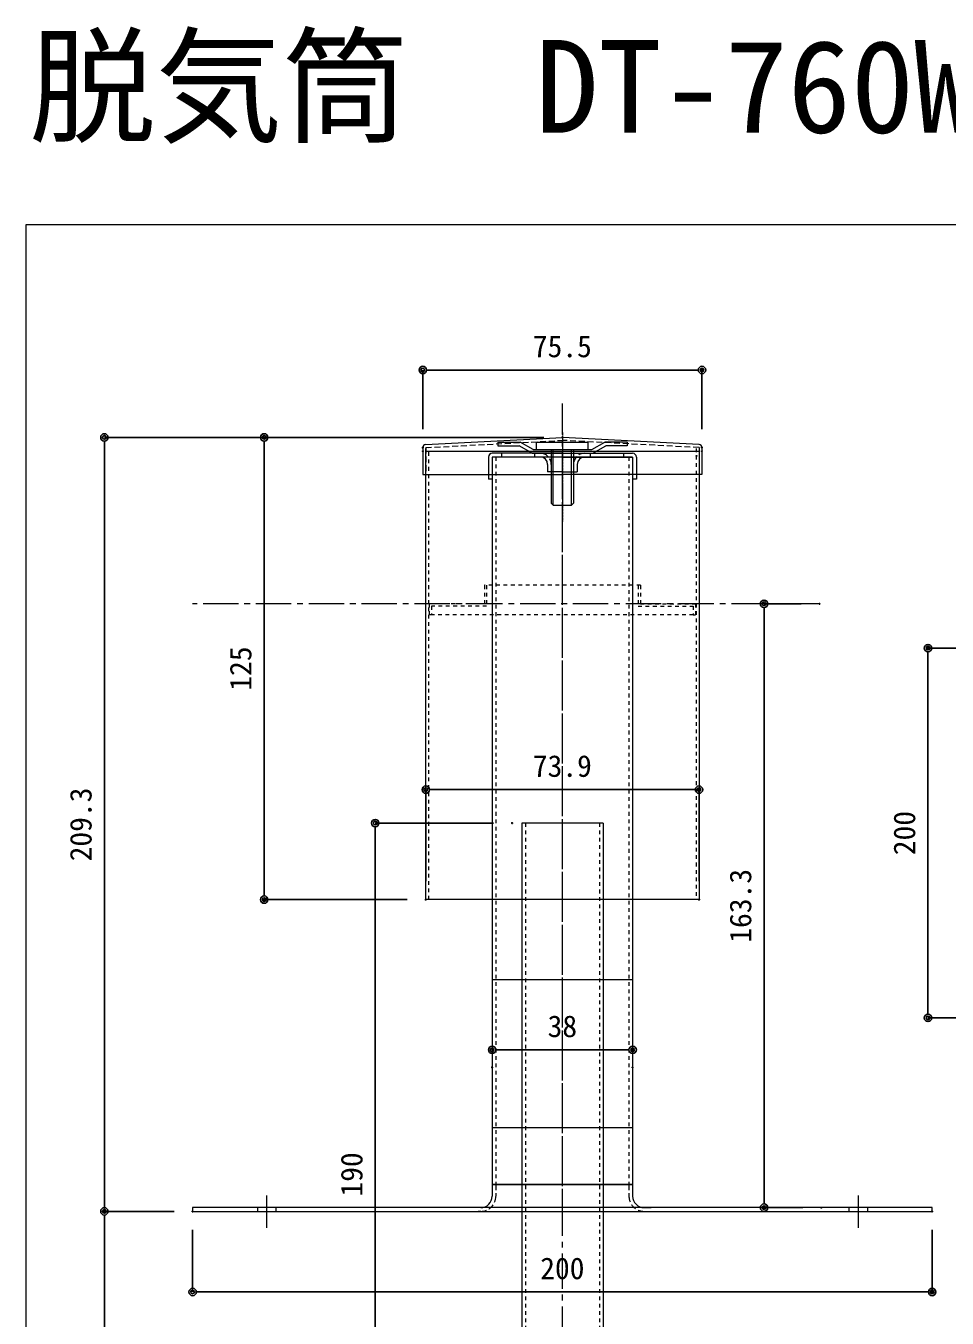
# Model space of a CAD drawing. Units: millimetres, scale not verified. Extents: x -190 to 190, y -305 to 303.
# Drawn here: x -190 to 59.1, y -46.5 to 303 of the extents above; entities that cross this region are included whole.
import ezdxf
from ezdxf.enums import TextEntityAlignment as Align

# ---------------------------------------------------------------- set-up
doc = ezdxf.new("R2010")
doc.units = ezdxf.units.MM
doc.header["$LTSCALE"] = 0.5
doc.header["$PDMODE"] = 32
doc.header["$PDSIZE"] = 0.25
for name, pattern in [('USER1', [8, 2, -2, 2, -2]), ('USER10', [4.7625, 3.175, -1.5875]), ('USER3', [1.25, 0.625, -0.125, 0.125, -0.125, 0.125, -0.125]), ('USER9', [28.575, 19.05, -3.175, 3.175, -3.175])]:
    doc.linetypes.add(name, pattern=pattern)
for name, color, linetype, lineweight in [('0-0_0', 7, 'Continuous', 25), ('0-1_図面枠', 5, 'Continuous', 18), ('0-4_GREEN', 7, 'Continuous', 18), ('0-5_1手摺寸法', 7, 'Continuous', 25), ('0-D_01外形', 2, 'Continuous', 18), ('1-0_09PHANTOM', 5, 'USER3', 18), ('1-1_03_U+FF8E_U+FF9E_U+FF99_U+FF84細線', 5, 'Continuous', 18)]:
    doc.layers.add(name, color=color, linetype=linetype, lineweight=lineweight)
doc.layers.add('0-3_Defpoints', color=7, linetype='Continuous')
doc.styles.add('ＭＳ ゴシック', font='')
doc.styles.get('ＭＳ ゴシック').set_extended_font_data('MS Gothic')

# ---------------------------------------------------------------- blocks, each defined once
blk = doc.blocks.new('_Origin2')
at = {"layer": '0-0_0'}
blk.add_line((-0.5, 0), (-1, 0), dxfattribs=at)
for radius in [0.5, 0.25]:
    blk.add_circle((0, 0), radius, dxfattribs=at)
blk = doc.blocks.new('D104')
at = {"layer": '0-3_Defpoints'}
for p in [(1142.3268, 562.5476), (1066.8268, 541.5652), (1142.3268, 541.5652)]:
    blk.add_point(p, dxfattribs=at)
at = {"layer": '0-5_1手摺寸法'}
for p, q in [((1066.8268, 546.5652), (1066.8268, 562.5476)), ((1068.8268, 562.5476), (1140.3268, 562.5476)), ((1142.3268, 546.5652), (1142.3268, 562.5476))]:
    blk.add_line(p, q, dxfattribs=at)
at = {"layer": '0-5_1手摺寸法', "xscale": 2, "yscale": 2, "rotation": 180}
blk.add_blockref('_Origin2', (1066.8268, 562.5476), dxfattribs=at)
at = {"layer": '0-5_1手摺寸法', "xscale": 2, "yscale": 2}
blk.add_blockref('_Origin2', (1142.3268, 562.5476), dxfattribs=at)
at = {"layer": '0-5_1手摺寸法', "style": 'ＭＳ ゴシック'}
blk.add_text('75.5', height=5.865, dxfattribs=at).set_placement((1096.5768, 564.2476), align=Align.BOTTOM_LEFT)
blk = doc.blocks.new('D105')
at = {"layer": '0-3_Defpoints'}
for p in [(1104.5768, 544.3248), (1023.939, 419.3247), (1067.6266, 419.3247)]:
    blk.add_point(p, dxfattribs=at)
at = {"layer": '0-5_1手摺寸法'}
for p, q in [((1099.5768, 544.3248), (1023.939, 544.3248)), ((1023.939, 542.3248), (1023.939, 421.3247)), ((1062.6266, 419.3247), (1023.939, 419.3247))]:
    blk.add_line(p, q, dxfattribs=at)
at = {"layer": '0-5_1手摺寸法', "xscale": 2, "yscale": 2}
for p, rotation in [((1023.939, 544.3248), 90), ((1023.939, 419.3247), 270)]:
    blk.add_blockref('_Origin2', p, dxfattribs=dict(at, rotation=rotation))
at = {"layer": '0-5_1手摺寸法', "style": 'ＭＳ ゴシック'}
blk.add_text('125', height=5.865, rotation=90, dxfattribs=at).set_placement((1022.239, 475.8247), align=Align.BOTTOM_LEFT)
blk = doc.blocks.new('D106')
at = {"layer": '0-3_Defpoints'}
for p in [(1104.5768, 544.3248), (980.7067, 335.0248), (1004.5766, 335.0248)]:
    blk.add_point(p, dxfattribs=at)
at = {"layer": '0-5_1手摺寸法'}
for p, q in [((1099.5768, 544.3248), (980.7067, 544.3248)), ((980.7067, 542.3248), (980.7067, 337.0248)), ((999.5766, 335.0248), (980.7067, 335.0248))]:
    blk.add_line(p, q, dxfattribs=at)
at = {"layer": '0-5_1手摺寸法', "xscale": 2, "yscale": 2}
for p, rotation in [((980.7067, 544.3248), 90), ((980.7067, 335.0248), 270)]:
    blk.add_blockref('_Origin2', p, dxfattribs=dict(at, rotation=rotation))
at = {"layer": '0-5_1手摺寸法', "style": 'ＭＳ ゴシック'}
blk.add_text('209.3', height=5.865, rotation=90, dxfattribs=at).set_placement((979.0067, 429.6748), align=Align.BOTTOM_LEFT)
blk = doc.blocks.new('D107')
at = {"layer": '0-3_Defpoints'}
for p in [(1004.5766, 335.0248), (1204.5766, 335.0248), (1204.5766, 313.2248)]:
    blk.add_point(p, dxfattribs=at)
at = {"layer": '0-5_1手摺寸法'}
for p, q in [((1004.5766, 330.0248), (1004.5766, 313.2248)), ((1204.5766, 330.0248), (1204.5766, 313.2248)), ((1006.5766, 313.2248), (1202.5766, 313.2248))]:
    blk.add_line(p, q, dxfattribs=at)
at = {"layer": '0-5_1手摺寸法', "xscale": 2, "yscale": 2, "rotation": 180}
blk.add_blockref('_Origin2', (1004.5766, 313.2248), dxfattribs=at)
at = {"layer": '0-5_1手摺寸法', "xscale": 2, "yscale": 2}
blk.add_blockref('_Origin2', (1204.5766, 313.2248), dxfattribs=at)
at = {"layer": '0-5_1手摺寸法', "style": 'ＭＳ ゴシック'}
blk.add_text('200', height=5.865, dxfattribs=at).set_placement((1098.5766, 314.9248), align=Align.BOTTOM_LEFT)
blk = doc.blocks.new('D108')
at = {"layer": '0-3_Defpoints'}
for p in [(1174.1087, 499.3256), (1159.1157, 336.0256), (1174.6114, 336.0256)]:
    blk.add_point(p, dxfattribs=at)
at = {"layer": '0-5_1手摺寸法'}
for p, q in [((1169.1087, 499.3256), (1159.1157, 499.3256)), ((1159.1157, 497.3256), (1159.1157, 338.0256)), ((1169.6114, 336.0256), (1159.1157, 336.0256))]:
    blk.add_line(p, q, dxfattribs=at)
at = {"layer": '0-5_1手摺寸法', "xscale": 2, "yscale": 2}
for p, rotation in [((1159.1157, 499.3256), 90), ((1159.1157, 336.0256), 270)]:
    blk.add_blockref('_Origin2', p, dxfattribs=dict(at, rotation=rotation))
at = {"layer": '0-5_1手摺寸法', "style": 'ＭＳ ゴシック'}
blk.add_text('163.3', height=5.865, rotation=90, dxfattribs=at).set_placement((1157.4157, 407.6756), align=Align.BOTTOM_LEFT)
blk = doc.blocks.new('D96')
at = {"layer": '0-3_Defpoints'}
for p in [(1141.5266, 449.0718), (1067.6266, 419.3247), (1141.5266, 419.3247)]:
    blk.add_point(p, dxfattribs=at)
at = {"layer": '0-5_1手摺寸法'}
for p, q in [((1067.6266, 424.3247), (1067.6266, 449.0718)), ((1069.6266, 449.0718), (1139.5266, 449.0718)), ((1141.5266, 424.3247), (1141.5266, 449.0718))]:
    blk.add_line(p, q, dxfattribs=at)
at = {"layer": '0-5_1手摺寸法', "xscale": 2, "yscale": 2, "rotation": 180}
blk.add_blockref('_Origin2', (1067.6266, 449.0718), dxfattribs=at)
at = {"layer": '0-5_1手摺寸法', "xscale": 2, "yscale": 2}
blk.add_blockref('_Origin2', (1141.5266, 449.0718), dxfattribs=at)
at = {"layer": '0-5_1手摺寸法', "style": 'ＭＳ ゴシック'}
blk.add_text('73.9', height=5.865, dxfattribs=at).set_placement((1096.5766, 450.7718), align=Align.BOTTOM_LEFT)
blk = doc.blocks.new('D98')
at = {"layer": '0-3_Defpoints'}
for p in [(1203.4489, 487.3394), (1227.7473, 487.3394), (1227.6699, 387.3394)]:
    blk.add_point(p, dxfattribs=at)
at = {"layer": '0-5_1手摺寸法'}
for p, q in [((1224.7473, 487.3394), (1203.4489, 487.3394)), ((1203.4489, 389.3394), (1203.4489, 485.3394)), ((1224.6699, 387.3394), (1203.4489, 387.3394))]:
    blk.add_line(p, q, dxfattribs=at)
at = {"layer": '0-5_1手摺寸法', "xscale": 2, "yscale": 2}
for p, rotation in [((1203.4489, 487.3394), 90), ((1203.4489, 387.3394), 270)]:
    blk.add_blockref('_Origin2', p, dxfattribs=dict(at, rotation=rotation))
at = {"layer": '0-5_1手摺寸法', "style": 'ＭＳ ゴシック'}
blk.add_text('200', height=5.865, rotation=90, dxfattribs=at).set_placement((1201.7489, 431.3394), align=Align.BOTTOM_LEFT)
blk = doc.blocks.new('D109')
at = {"layer": '0-3_Defpoints'}
for p in [(1123.5766, 378.6932), (1085.5766, 373.9442), (1123.5766, 373.9442)]:
    blk.add_point(p, dxfattribs=at)
at = {"layer": '0-5_1手摺寸法'}
for p, q in [((1085.5766, 378.9442), (1085.5766, 378.6932)), ((1087.5766, 378.6932), (1121.5766, 378.6932)), ((1123.5766, 378.9442), (1123.5766, 378.6932))]:
    blk.add_line(p, q, dxfattribs=at)
at = {"layer": '0-5_1手摺寸法', "xscale": 2, "yscale": 2, "rotation": 180}
blk.add_blockref('_Origin2', (1085.5766, 378.6932), dxfattribs=at)
at = {"layer": '0-5_1手摺寸法', "xscale": 2, "yscale": 2}
blk.add_blockref('_Origin2', (1123.5766, 378.6932), dxfattribs=at)
at = {"layer": '0-5_1手摺寸法', "style": 'ＭＳ ゴシック'}
blk.add_text('38', height=5.865, dxfattribs=at).set_placement((1100.5766, 380.3932), align=Align.BOTTOM_LEFT)
blk = doc.blocks.new('D111')
at = {"layer": '0-3_Defpoints'}
for p in [(1004.5766, 335.0256), (980.7067, 250.0256), (1006.0766, 250.0256)]:
    blk.add_point(p, dxfattribs=at)
at = {"layer": '0-5_1手摺寸法'}
for p, q in [((999.5766, 335.0256), (980.7067, 335.0256)), ((980.7067, 333.0256), (980.7067, 252.0256)), ((1001.0766, 250.0256), (980.7067, 250.0256))]:
    blk.add_line(p, q, dxfattribs=at)
at = {"layer": '0-5_1手摺寸法', "xscale": 2, "yscale": 2}
for p, rotation in [((980.7067, 335.0256), 90), ((980.7067, 250.0256), 270)]:
    blk.add_blockref('_Origin2', p, dxfattribs=dict(at, rotation=rotation))
at = {"layer": '0-5_1手摺寸法', "style": 'ＭＳ ゴシック'}
blk.add_text('任意', height=5.865, rotation=90, dxfattribs=at).set_placement((979.0067, 284.5256), align=Align.BOTTOM_LEFT)
blk = doc.blocks.new('D112')
at = {"layer": '0-3_Defpoints'}
for p in [(1090.9766, 440.0256), (1053.9626, 250.0256), (1090.9766, 250.0256)]:
    blk.add_point(p, dxfattribs=at)
at = {"layer": '0-5_1手摺寸法'}
for p, q in [((1085.9766, 440.0256), (1053.9626, 440.0256)), ((1053.9626, 438.0256), (1053.9626, 252.0256)), ((1085.9766, 250.0256), (1053.9626, 250.0256))]:
    blk.add_line(p, q, dxfattribs=at)
at = {"layer": '0-5_1手摺寸法', "xscale": 2, "yscale": 2}
for p, rotation in [((1053.9626, 440.0256), 90), ((1053.9626, 250.0256), 270)]:
    blk.add_blockref('_Origin2', p, dxfattribs=dict(at, rotation=rotation))
at = {"layer": '0-5_1手摺寸法', "style": 'ＭＳ ゴシック'}
blk.add_text('190', height=5.865, rotation=90, dxfattribs=at).set_placement((1052.2626, 339.0256), align=Align.BOTTOM_LEFT)

msp = doc.modelspace()

# ---------------------------------------------------------------- linework, layer by layer
at = {"layer": '0-0_0', "lineweight": 18}
for p, q in [((-63.9066, 45.0323), (-25.9066, 45.0323)), ((-63.9066, 5.0323), (-25.9066, 5.0323))]:
    msp.add_line(p, q, dxfattribs=at)
at = {"layer": '0-1_図面枠'}
msp.add_lwpolyline([(-190.0138, -304.8364), (189.9862, -304.8364), (189.9862, 249.1636), (-190.0138, 249.1636)], close=True, dxfattribs=at)
at = {"layer": '0-D_01外形', "color": 1, "linetype": 'USER9'}
for p, q in [((-44.9066, -21.9108), (-44.9066, 200.8594)), ((-44.9066, -110.0017), (-44.9067, 180.8699)), ((24.6254, 146.6571), (-144.9066, 146.6571))]:
    msp.add_line(p, q, dxfattribs=at)
at = {"layer": '0-D_01外形', "color": 3}
for p, q in [((-82.6564, 188.8966), (-82.6564, 181.6561)), ((-81.8988, 189.6955), (-44.9064, 191.6562)), ((-62.4066, 190.3551), (-62.4066, 189.3551)), ((-62.4066, 190.3551), (-56.3535, 190.3551)), ((-62.4066, 189.3551), (-56.6191, 189.3551)), ((-53.1191, 187.3551), (-56.6191, 189.3551)), ((-52.8535, 188.3551), (-56.3535, 190.3551)), ((-7.9141, 189.6955), (-44.9064, 191.6562)), ((-36.9598, 188.3551), (-33.4598, 190.3551)), ((-36.6942, 187.3551), (-33.1942, 189.3551)), ((-27.4066, 190.3551), (-33.4598, 190.3551)), ((-27.4066, 189.3551), (-33.1942, 189.3551)), ((-27.4066, 190.3551), (-27.4066, 189.3551)), ((-7.1564, 188.8966), (-7.1564, 181.6561)), ((-53.1191, 187.3551), (-36.6942, 187.3551)), ((-52.8535, 188.3551), (-36.9598, 188.3551)), ((-82.6564, 181.6561), (-44.8824, 181.6561)), ((-7.1564, 181.6561), (-44.9305, 181.6561))]:
    msp.add_line(p, q, dxfattribs=at)
at = {"layer": '0-D_01外形', "color": 6, "linetype": 'USER10'}
for p, q in [((-81.8564, 188.8966), (-44.9064, 190.8551)), ((-81.8564, 188.8966), (-81.8564, 181.6561)), ((-7.9564, 188.8966), (-44.9064, 190.8551)), ((-7.9564, 188.8966), (-7.9564, 181.6561)), ((-47.9066, 184.3551), (-47.9066, 182.3551)), ((-41.9066, 184.3551), (-41.9066, 182.3551)), ((-62.9066, -10.3429), (-62.9066, -13.5429)), ((-26.9066, -10.3428), (-26.9066, -13.5428)), ((-127.4066, -16.6429), (-127.4066, -17.6429)), ((-122.4066, -16.6429), (-122.4066, -17.6429)), ((32.5934, -16.6429), (32.5934, -17.6429)), ((37.5934, -16.6429), (37.5934, -17.6429))]:
    msp.add_line(p, q, dxfattribs=at)
at = {"layer": '0-D_01外形'}
for p, q in [((-81.8566, 187.9561), (-7.9566, 187.9561)), ((-64.9066, 186.3551), (-64.9066, 180.3551)), ((-44.9066, 187.3551), (-63.9066, 187.3551)), ((-25.9066, 186.3551), (-63.9066, 186.3551)), ((-63.9066, 186.3551), (-63.9066, -10.3429)), ((-63.9066, 186.3551), (-63.9066, 180.3551)), ((-44.9066, 186.3551), (-63.9066, 186.3551)), ((-61.4066, 187.3551), (-61.4066, 186.3551)), ((-52.4066, 187.3551), (-52.4066, 186.3551)), ((-44.9066, 187.3551), (-25.9066, 187.3551)), ((-44.9066, 186.3551), (-25.9066, 186.3551)), ((-37.4066, 187.3551), (-37.4066, 186.3551)), ((-28.4066, 187.3551), (-28.4066, 186.3551)), ((-25.9066, 186.3551), (-25.9066, -10.3429)), ((-25.9066, 186.3551), (-25.9066, 180.3551)), ((-24.9066, 186.3551), (-24.9066, 180.3551)), ((-7.9566, 188.6561), (-7.9566, 66.6561)), ((-48.9066, 184.3551), (-48.9066, 182.3551)), ((-44.9066, 182.3551), (-48.9066, 182.3551)), ((-44.9066, 182.3551), (-40.9066, 182.3551)), ((-40.9066, 184.3551), (-40.9066, 182.3551)), ((-63.9066, 180.3551), (-64.9066, 180.3551)), ((-24.9066, 180.3551), (-25.9066, 180.3551)), ((-33.9067, 87.3571), (-55.9067, 87.3571)), ((-55.9067, 87.3571), (-55.9067, -95.3429)), ((-33.9067, 87.3571), (-33.9067, -95.3429)), ((-25.9066, -10.3429), (-63.9066, -10.3429)), ((-144.9066, -16.6429), (-144.9066, -17.6429)), ((-67.0066, -16.6429), (-68.9066, -16.6429)), ((-44.9066, -16.6429), (-66.0066, -16.6429)), ((-22.8066, -16.6428), (-20.9066, -16.6428)), ((-67.0066, -17.6429), (-67.7066, -17.6429)), ((-22.8066, -17.6428), (-22.1066, -17.6428))]:
    msp.add_line(p, q, dxfattribs=at)
at = {"layer": '0-D_01外形', "color": 6, "linetype": 'USER1'}
for p, q in [((-81.0566, 66.6561), (-81.0566, 188.6561)), ((-62.9066, 186.3551), (-62.9066, -10.3429)), ((-26.9066, 186.3551), (-26.9066, -10.3429)), ((-8.7566, 188.6561), (-8.7566, 66.6561)), ((-23.8066, 151.6571), (-66.0066, 151.6571)), ((-66.0066, 151.6571), (-66.0066, 146.6571)), ((-65.4066, 151.6571), (-65.4066, 146.0571)), ((-24.4066, 151.6571), (-24.4066, 146.0571)), ((-23.8066, 151.6571), (-23.8066, 146.6571)), ((-80.9066, 146.6571), (-80.9066, 143.6571)), ((-66.0066, 146.6571), (-80.9066, 146.6571)), ((-65.4066, 146.0571), (-80.3066, 146.0571)), ((-9.5066, 143.6571), (-80.3066, 143.6571)), ((-24.4066, 146.0571), (-9.5066, 146.0571)), ((-23.8066, 146.6571), (-8.9066, 146.6571)), ((-8.9066, 146.6571), (-8.9066, 143.6571)), ((-54.9067, 87.3571), (-54.9067, -95.3429)), ((-34.9067, 87.3571), (-34.9067, -95.3429))]:
    msp.add_line(p, q, dxfattribs=at)
at = {"layer": '0-D_01外形', "color": 6}
for p, q in [((-63.9066, -10.3429), (-25.9066, -10.3429)), ((-63.9066, -10.3429), (-63.9066, -13.5429)), ((-25.9066, -10.3428), (-25.9066, -13.5428))]:
    msp.add_line(p, q, dxfattribs=at)
at = {"layer": '0-D_01外形', "color": 1}
for p, q in [((-124.9066, -13.3211), (-124.9066, -22.1174)), ((35.0934, -13.3211), (35.0934, -22.1174))]:
    msp.add_line(p, q, dxfattribs=at)
at = {"layer": '0-D_01外形'}
for points in [[(-7.9566, 66.6561), (-81.8566, 66.6561), (-81.8566, 188.6561)], [(-144.9066, -17.6429), (55.0934, -17.6429), (55.0934, -16.6429), (-144.9066, -16.6429)]]:
    msp.add_lwpolyline(points, dxfattribs=at)
at = {"layer": '0-D_01外形', "color": 6, "linetype": 'USER1'}
for points in [[(-80.3066, 146.0571), (-80.3066, 143.6571), (-80.9066, 143.6571)], [(-9.5066, 146.0571), (-9.5066, 143.6571), (-8.9066, 143.6571)]]:
    msp.add_lwpolyline(points, dxfattribs=at)
at = {"layer": '0-D_01外形', "color": 3}
for centre, start, end in [((-81.8564, 188.8966), 93.03395, 180), ((-7.9564, 188.8966), 0, 86.96605)]:
    msp.add_arc(centre, 0.8, start, end, dxfattribs=at)
at = {"layer": '0-D_01外形'}
for centre, radius, start, end in [((-63.9066, 186.3551), 1, 90, 180), ((-50.9066, 184.3551), 2, 0, 90), ((-38.9066, 184.3551), 2, 90, 180), ((-25.9066, 186.3551), 1, 0, 90)]:
    msp.add_arc(centre, radius, start, end, dxfattribs=at)
at = {"layer": '0-D_01外形', "color": 6, "linetype": 'USER10'}
for centre, radius, start, end in [((-50.9066, 184.3551), 3, 0, 90), ((-38.9066, 184.3551), 3, 90, 180), ((-67.0066, -13.5429), 4.1, 270, 0), ((-22.8066, -13.5428), 4.1, 180.00033, 270.00033)]:
    msp.add_arc(centre, radius, start, end, dxfattribs=at)
at = {"layer": '0-D_01外形', "color": 6}
for centre, start, end in [((-67.0066, -13.5429), 270, 0), ((-22.8066, -13.5428), 180.00033, 270.00033)]:
    msp.add_arc(centre, 3.1, start, end, dxfattribs=at)
at = {"layer": '0-D_01外形'}
for p in [(-82.6564, 187.8906), (-8.6564, 186.6561)]:
    msp.add_point(p, dxfattribs=at)
at = {"layer": '0-D_01外形', "color": 3}
msp.add_point((-7.1564, 187.8906), dxfattribs=at)
at = {"layer": '1-0_09PHANTOM'}
msp.add_line((-44.9066, 193.018), (-44.9066, 168.7824), dxfattribs=at)
at = {"layer": '1-1_03_U+FF8E_U+FF9E_U+FF99_U+FF84細線'}
for p, q in [((-51.9066, 190.3551), (-37.9066, 190.3551)), ((-51.9066, 188.3551), (-51.9066, 190.3551)), ((-37.9066, 188.3551), (-37.9066, 190.3551)), ((-51.9066, 188.3551), (-37.9066, 188.3551)), ((-47.9066, 188.3551), (-47.9066, 173.8551)), ((-47.4066, 173.3551), (-47.4066, 188.3551)), ((-42.4066, 173.3551), (-42.4066, 188.3551)), ((-41.9066, 188.3551), (-41.9066, 173.8551)), ((-47.4066, 173.3551), (-47.9066, 173.8551)), ((-47.4066, 173.3551), (-42.4066, 173.3551)), ((-42.4066, 173.3551), (-41.9066, 173.8551))]:
    msp.add_line(p, q, dxfattribs=at)

# ---------------------------------------------------------------- block references
at = {"layer": '0-5_1手摺寸法'}
for name in ['D104', 'D106', 'D105', 'D108', 'D98', 'D96', 'D112', 'D109', 'D111', 'D107']:
    msp.add_blockref(name, (-1149.4832, -352.6686), dxfattribs=at)

# ---------------------------------------------------------------- texts
at = {"layer": '0-4_GREEN', "style": 'ＭＳ ゴシック'}
msp.add_text('脱気筒\u3000DT-760W', height=25.09, dxfattribs=at).set_placement((-189.1193, 266.5048), align=Align.BOTTOM_LEFT)

doc.saveas('drawing.dxf')
